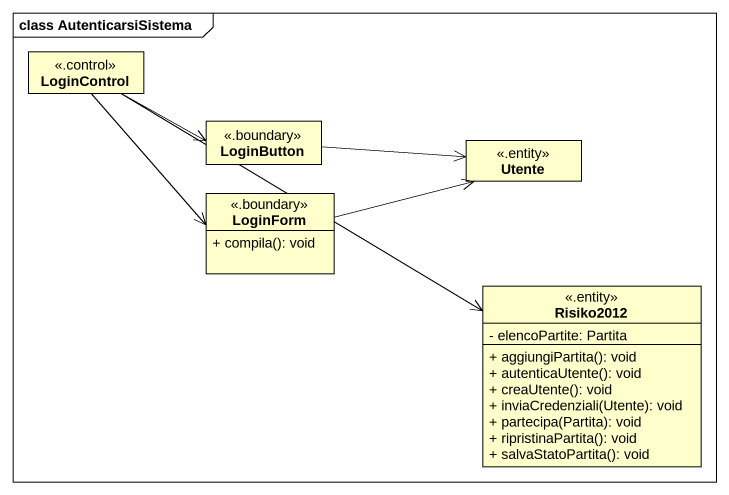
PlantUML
@startuml
mainframe class AutenticarsiSistema
hide circle
hide empty members
skinparam classAttributeIconSize 0
class LoginControl <<.control>>
class LoginButton <<.boundary>>
class Utente <<.entity>>
class LoginForm <<.boundary>> {
  + compila(): void
}
class Risiko2012 <<.entity>> {
  - elencoPartite: Partita
  + aggiungiPartita(): void
  + autenticaUtente(): void
  + creaUtente(): void
  + inviaCredenziali(Utente): void
  + partecipa(Partita): void
  + ripristinaPartita(): void
  + salvaStatoPartita(): void
}
LoginControl -right-> LoginButton
LoginControl --> LoginForm
LoginControl --> Risiko2012
LoginButton -right-> Utente
LoginForm -right-> Utente
@enduml
